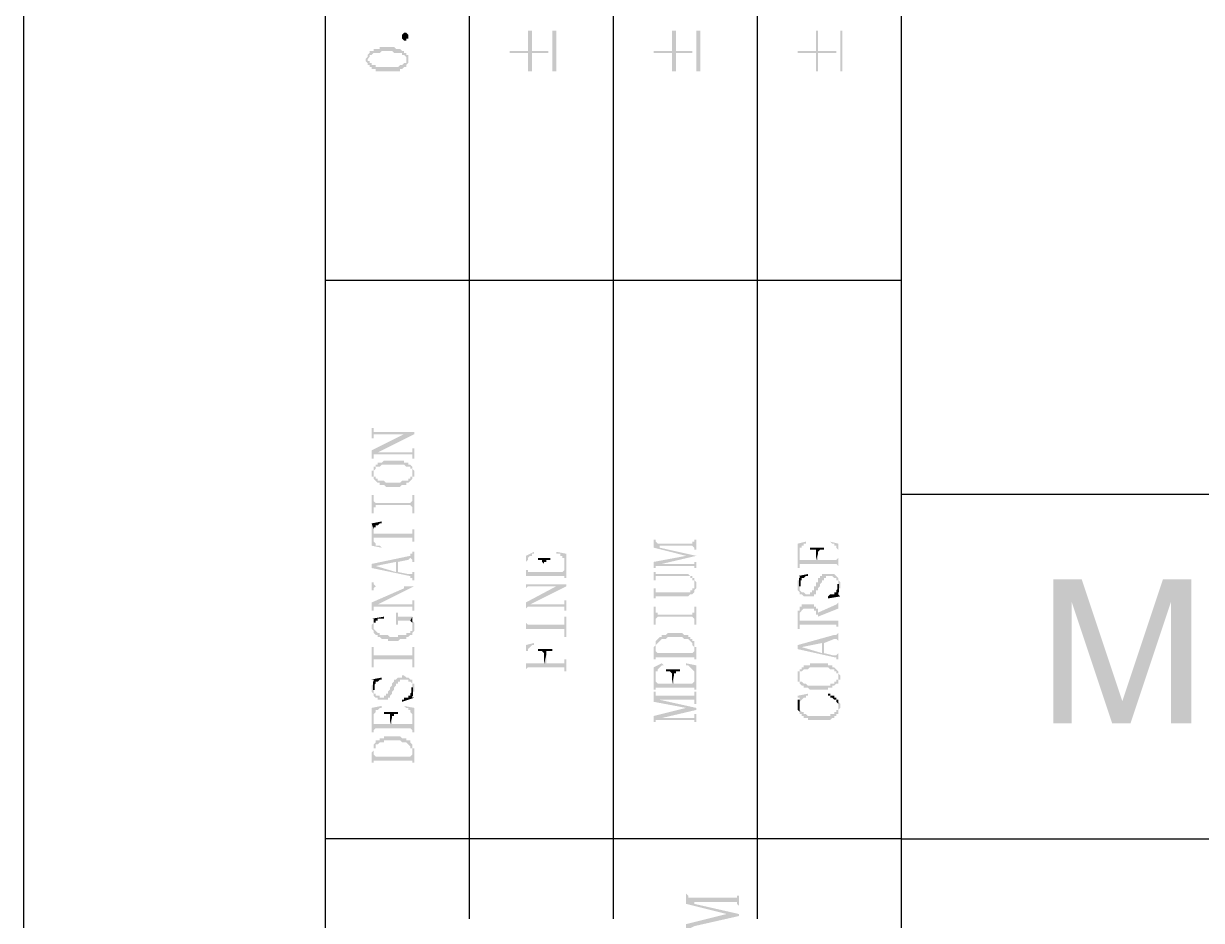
# Model space of a CAD drawing. Header units: inches. Extents: x 3613 to 8393, y -2205 to -794.
# Drawn here: x 7484.47 to 7510.67, y -1160.09 to -1140.13 of the extents above; entities that cross this region are included whole.
import ezdxf

# ---------------------------------------------------------------- set-up
doc = ezdxf.new("R2010")
doc.units = ezdxf.units.IN
doc.header["$MEASUREMENT"] = 0

msp = doc.modelspace()

# ---------------------------------------------------------------- hatches: boundary and pattern name
at = {"transparency": 33554559}
for points in [[(7493.026, -1140.423), (7493.026, -1140.468), (7492.981, -1140.468), (7492.981, -1140.513), (7492.935, -1140.513), (7492.89, -1140.468), (7492.89, -1140.423), (7492.89, -1140.378), (7492.89, -1140.378), (7492.935, -1140.333), (7492.981, -1140.333), (7493.026, -1140.378), (7493.026, -1140.423)], [(7495.282, -1140.739), (7495.282, -1140.784), (7495.688, -1140.784), (7495.688, -1141.19), (7495.779, -1141.19), (7495.779, -1140.784), (7496.14, -1140.784), (7496.14, -1140.739), (7495.779, -1140.739), (7495.779, -1140.288), (7495.688, -1140.288), (7495.688, -1140.739)], [(7496.32, -1141.19), (7496.32, -1140.288), (7496.23, -1140.288), (7496.23, -1141.19)], [(7498.487, -1140.739), (7498.487, -1140.784), (7498.893, -1140.784), (7498.893, -1141.19), (7498.983, -1141.19), (7498.983, -1140.784), (7499.344, -1140.784), (7499.344, -1140.739), (7498.983, -1140.739), (7498.983, -1140.288), (7498.893, -1140.288), (7498.893, -1140.739)], [(7499.525, -1141.19), (7499.525, -1140.288), (7499.434, -1140.288), (7499.434, -1141.19)], [(7501.691, -1140.739), (7501.691, -1140.784), (7502.097, -1140.784), (7502.097, -1141.19), (7502.142, -1141.19), (7502.142, -1140.784), (7502.549, -1140.784), (7502.549, -1140.739), (7502.142, -1140.739), (7502.142, -1140.288), (7502.097, -1140.288), (7502.097, -1140.739)], [(7502.684, -1141.19), (7502.684, -1140.288), (7502.639, -1140.288), (7502.639, -1141.19)], [(7492.078, -1140.92), (7492.078, -1140.965), (7492.123, -1141.01), (7492.123, -1141.055), (7492.123, -1140.92), (7492.123, -1140.92), (7492.168, -1140.874), (7492.168, -1140.829), (7492.213, -1140.829), (7492.258, -1140.784), (7492.394, -1140.784), (7492.439, -1140.739), (7492.665, -1140.739), (7492.71, -1140.784), (7492.89, -1140.784), (7492.89, -1140.829), (7492.935, -1140.829), (7492.981, -1140.874), (7492.981, -1140.92), (7492.981, -1140.784), (7492.935, -1140.784), (7492.935, -1140.739), (7492.89, -1140.739), (7492.845, -1140.694), (7492.755, -1140.694), (7492.71, -1140.649), (7492.394, -1140.649), (7492.394, -1140.694), (7492.258, -1140.694), (7492.258, -1140.739), (7492.168, -1140.739), (7492.168, -1140.784), (7492.168, -1140.784), (7492.123, -1140.829), (7492.123, -1140.874), (7492.123, -1140.874)], [(7492.123, -1141.055), (7492.168, -1141.055), (7492.168, -1141.1), (7492.213, -1141.1), (7492.213, -1141.145), (7492.304, -1141.145), (7492.304, -1141.19), (7492.845, -1141.19), (7492.845, -1141.145), (7492.89, -1141.145), (7492.935, -1141.1), (7492.981, -1141.1), (7492.981, -1141.055), (7492.981, -1141.055), (7493.026, -1141.01), (7493.026, -1140.965), (7493.026, -1140.92), (7493.026, -1140.874), (7493.026, -1140.829), (7492.981, -1140.829), (7492.981, -1140.965), (7492.981, -1141.01), (7492.935, -1141.01), (7492.89, -1141.055), (7492.845, -1141.055), (7492.8, -1141.1), (7492.304, -1141.1), (7492.304, -1141.055), (7492.213, -1141.055), (7492.213, -1141.01), (7492.168, -1141.01), (7492.168, -1140.965), (7492.123, -1140.965), (7492.123, -1140.92)], [(7492.213, -1149.134), (7492.213, -1149.359), (7492.258, -1149.359), (7492.258, -1149.269), (7493.161, -1149.269), (7493.161, -1149.224), (7492.258, -1149.224), (7492.258, -1149.134)], [(7492.213, -1149.63), (7492.213, -1149.811), (7492.258, -1149.811), (7492.258, -1149.72), (7492.304, -1149.72), (7492.349, -1149.675), (7493.161, -1149.269), (7492.935, -1149.269)], [(7492.304, -1149.72), (7493.116, -1149.72), (7493.116, -1149.811), (7493.161, -1149.811), (7493.161, -1149.585), (7493.116, -1149.585), (7493.116, -1149.63), (7493.116, -1149.675), (7492.349, -1149.675)], [(7492.213, -1150.127), (7492.213, -1150.172), (7492.213, -1150.217), (7492.258, -1150.217), (7492.258, -1150.262), (7492.258, -1150.262), (7492.304, -1150.307), (7492.304, -1150.307), (7492.349, -1150.352), (7492.394, -1150.352), (7492.394, -1150.397), (7492.484, -1150.397), (7492.529, -1150.442), (7492.845, -1150.442), (7492.89, -1150.397), (7492.981, -1150.397), (7492.981, -1150.352), (7493.026, -1150.352), (7493.071, -1150.307), (7493.071, -1150.307), (7493.116, -1150.262), (7493.116, -1150.217), (7493.161, -1150.217), (7493.161, -1150.172), (7493.161, -1150.127), (7493.161, -1150.081), (7493.161, -1150.081), (7493.116, -1150.036), (7493.116, -1150.127), (7493.116, -1150.172), (7493.116, -1150.217), (7493.071, -1150.217), (7493.071, -1150.262), (7493.026, -1150.262), (7493.026, -1150.307), (7492.89, -1150.307), (7492.845, -1150.352), (7492.529, -1150.352), (7492.484, -1150.307), (7492.349, -1150.307), (7492.349, -1150.262), (7492.304, -1150.262), (7492.304, -1150.217), (7492.258, -1150.217), (7492.258, -1150.172), (7492.258, -1150.036), (7492.258, -1150.081), (7492.213, -1150.081)], [(7492.258, -1150.036), (7492.258, -1150.127), (7492.258, -1150.081), (7492.258, -1150.081), (7492.304, -1150.036), (7492.304, -1149.991), (7492.394, -1149.991), (7492.439, -1149.946), (7492.935, -1149.946), (7492.981, -1149.991), (7493.071, -1149.991), (7493.071, -1150.036), (7493.116, -1150.036), (7493.116, -1150.081), (7493.116, -1150.127), (7493.116, -1149.991), (7493.116, -1149.991), (7493.071, -1149.946), (7493.026, -1149.946), (7493.026, -1149.901), (7492.935, -1149.901), (7492.935, -1149.856), (7492.484, -1149.856), (7492.439, -1149.901), (7492.349, -1149.901), (7492.349, -1149.946), (7492.304, -1149.946), (7492.304, -1149.991), (7492.258, -1149.991)], [(7492.213, -1150.623), (7492.213, -1151.029), (7492.258, -1151.029), (7492.258, -1150.894), (7492.304, -1150.894), (7492.304, -1150.849), (7493.071, -1150.849), (7493.116, -1150.894), (7493.116, -1151.029), (7493.161, -1151.029), (7493.161, -1150.623), (7493.116, -1150.623), (7493.116, -1150.758), (7493.116, -1150.758), (7493.071, -1150.803), (7492.304, -1150.803), (7492.258, -1150.758), (7492.258, -1150.623)], [(7492.213, -1151.255), (7492.258, -1151.39), (7492.258, -1151.345), (7492.304, -1151.345), (7492.304, -1151.3), (7492.349, -1151.3), (7492.394, -1151.255), (7492.439, -1151.255), (7492.439, -1151.21)], [(7492.213, -1151.255), (7492.213, -1151.751), (7492.439, -1151.796), (7492.439, -1151.796), (7492.394, -1151.751), (7492.304, -1151.751), (7492.304, -1151.706), (7492.304, -1151.706), (7492.258, -1151.661), (7492.258, -1151.39)], [(7492.258, -1151.39), (7492.258, -1151.616), (7492.258, -1151.571), (7493.116, -1151.571), (7493.116, -1151.661), (7493.161, -1151.661), (7493.161, -1151.39), (7493.116, -1151.39), (7493.116, -1151.435), (7493.116, -1151.48), (7492.258, -1151.48), (7492.258, -1151.435)], [(7498.487, -1151.616), (7498.487, -1151.796), (7499.209, -1151.977), (7499.434, -1151.977), (7498.622, -1151.796), (7498.622, -1151.751), (7498.577, -1151.706), (7498.577, -1151.706), (7498.532, -1151.661), (7498.532, -1151.616), (7498.532, -1151.616)], [(7498.577, -1151.706), (7498.622, -1151.751), (7499.344, -1151.751), (7499.389, -1151.796), (7499.389, -1151.842), (7499.434, -1151.842), (7499.434, -1151.616), (7499.389, -1151.616), (7499.389, -1151.661), (7499.344, -1151.661), (7499.344, -1151.706)], [(7492.213, -1152.157), (7492.213, -1152.248), (7492.304, -1152.203), (7492.755, -1152.112), (7492.755, -1152.338), (7492.8, -1152.112), (7493.026, -1152.067), (7493.026, -1152.067), (7493.071, -1152.022), (7493.116, -1152.067), (7493.116, -1152.112), (7493.161, -1152.112), (7493.161, -1151.887), (7493.116, -1151.887), (7493.116, -1151.932), (7493.071, -1151.932), (7493.071, -1151.977)], [(7495.643, -1151.977), (7495.643, -1152.473), (7495.643, -1152.112), (7495.643, -1152.112), (7495.688, -1152.067), (7495.688, -1152.022), (7495.688, -1152.022), (7495.734, -1151.977), (7495.779, -1151.977), (7495.779, -1151.932), (7495.824, -1151.932), (7495.824, -1151.887)], [(7496.32, -1151.932), (7496.411, -1151.932), (7496.411, -1151.977), (7496.456, -1151.977), (7496.456, -1152.022), (7496.501, -1152.022), (7496.501, -1152.067), (7496.501, -1152.473), (7496.546, -1152.473), (7496.546, -1151.932), (7496.32, -1151.887)], [(7501.691, -1151.706), (7501.691, -1152.248), (7501.736, -1152.248), (7501.736, -1151.887), (7501.736, -1151.842), (7501.736, -1151.796), (7501.781, -1151.796), (7501.781, -1151.751), (7501.826, -1151.751), (7501.826, -1151.706), (7501.872, -1151.706), (7501.872, -1151.661)], [(7501.736, -1152.203), (7501.736, -1152.157), (7502.549, -1152.157), (7502.594, -1152.203), (7502.594, -1152.022), (7502.594, -1152.022), (7502.549, -1152.067), (7502.142, -1152.067), (7502.142, -1151.932), (7502.097, -1152.067), (7501.736, -1152.067), (7501.736, -1151.887)], [(7501.962, -1151.796), (7501.962, -1151.842), (7502.097, -1151.842), (7502.097, -1151.887), (7502.097, -1152.067), (7502.142, -1151.932), (7502.142, -1151.887), (7502.142, -1151.887), (7502.187, -1151.842), (7502.278, -1151.842), (7502.278, -1151.796)], [(7502.413, -1151.661), (7502.413, -1151.661), (7502.458, -1151.706), (7502.503, -1151.706), (7502.503, -1151.751), (7502.549, -1151.751), (7502.549, -1151.796), (7502.549, -1151.796), (7502.594, -1151.842), (7502.594, -1151.887), (7502.594, -1152.248), (7502.594, -1151.706)], [(7492.213, -1152.248), (7493.071, -1152.428), (7493.071, -1152.473), (7493.116, -1152.473), (7493.116, -1152.519), (7493.161, -1152.519), (7493.161, -1152.338), (7493.116, -1152.338), (7493.116, -1152.383), (7493.026, -1152.383), (7492.8, -1152.338), (7492.8, -1152.112), (7492.755, -1152.338), (7492.304, -1152.203), (7492.304, -1152.203)], [(7495.643, -1152.473), (7495.643, -1152.428), (7496.501, -1152.428), (7496.501, -1152.293), (7496.501, -1152.293), (7496.456, -1152.338), (7496.05, -1152.338), (7496.05, -1152.157), (7496.05, -1152.338), (7495.688, -1152.338), (7495.688, -1152.293), (7495.643, -1152.293), (7495.643, -1152.112)], [(7495.914, -1152.022), (7495.914, -1152.067), (7496.004, -1152.067), (7496.004, -1152.112), (7496.004, -1152.112), (7496.05, -1152.157), (7496.05, -1152.338), (7496.05, -1152.157), (7496.05, -1152.112), (7496.095, -1152.112), (7496.095, -1152.067), (7496.185, -1152.067), (7496.185, -1152.022)], [(7498.487, -1152.112), (7498.487, -1152.248), (7498.532, -1152.248), (7498.532, -1152.203), (7498.577, -1152.203), (7498.667, -1152.157), (7499.434, -1151.977), (7499.209, -1151.977)], [(7498.577, -1152.203), (7499.389, -1152.203), (7499.389, -1152.248), (7499.434, -1152.248), (7499.434, -1152.112), (7499.389, -1152.112), (7499.389, -1152.157), (7498.667, -1152.157)], [(7498.487, -1152.338), (7498.487, -1152.519), (7498.532, -1152.519), (7498.532, -1152.473), (7498.532, -1152.428), (7499.299, -1152.428), (7499.299, -1152.473), (7499.344, -1152.473), (7499.344, -1152.519), (7499.389, -1152.519), (7499.389, -1152.609), (7499.389, -1152.473), (7499.344, -1152.473), (7499.344, -1152.428), (7499.299, -1152.428), (7499.254, -1152.383), (7498.532, -1152.383), (7498.532, -1152.338), (7498.532, -1152.338)], [(7501.691, -1152.654), (7501.691, -1152.744), (7501.691, -1152.744), (7501.736, -1152.789), (7501.736, -1152.834), (7501.781, -1152.834), (7501.826, -1152.88), (7502.052, -1152.88), (7502.052, -1152.834), (7502.097, -1152.834), (7502.097, -1152.789), (7502.097, -1152.744), (7502.142, -1152.744), (7502.142, -1152.699), (7502.142, -1152.699), (7502.187, -1152.654), (7502.187, -1152.609), (7502.187, -1152.609), (7502.233, -1152.564), (7502.233, -1152.519), (7502.278, -1152.519), (7502.278, -1152.473), (7502.323, -1152.473), (7502.323, -1152.428), (7502.458, -1152.428), (7502.503, -1152.473), (7502.549, -1152.473), (7502.549, -1152.519), (7502.594, -1152.519), (7502.594, -1152.609), (7502.594, -1152.744), (7502.594, -1152.699), (7502.639, -1152.699), (7502.639, -1152.609), (7502.639, -1152.564), (7502.594, -1152.519), (7502.594, -1152.473), (7502.594, -1152.473), (7502.549, -1152.428), (7502.549, -1152.428), (7502.503, -1152.383), (7502.233, -1152.383), (7502.233, -1152.428), (7502.187, -1152.428), (7502.187, -1152.473), (7502.142, -1152.473), (7502.142, -1152.564), (7502.097, -1152.564), (7502.097, -1152.654), (7502.052, -1152.654), (7502.052, -1152.744), (7502.007, -1152.744), (7502.007, -1152.789), (7501.962, -1152.789), (7501.962, -1152.834), (7501.872, -1152.834), (7501.826, -1152.789), (7501.781, -1152.789), (7501.736, -1152.744), (7501.736, -1152.699), (7501.736, -1152.519), (7501.691, -1152.519), (7501.691, -1152.564), (7501.691, -1152.609)], [(7501.691, -1152.428), (7501.736, -1152.428), (7501.736, -1152.609), (7501.736, -1152.519), (7501.781, -1152.519), (7501.781, -1152.473), (7501.826, -1152.473), (7501.872, -1152.428), (7501.917, -1152.428), (7501.917, -1152.383)], [(7492.213, -1152.564), (7492.213, -1152.744), (7492.258, -1152.744), (7492.258, -1152.699), (7492.258, -1152.699), (7492.304, -1152.654), (7492.935, -1152.654), (7492.935, -1152.699), (7493.161, -1152.654), (7492.304, -1152.654), (7492.258, -1152.609), (7492.258, -1152.564)], [(7492.213, -1153.015), (7492.213, -1153.195), (7492.258, -1153.195), (7492.258, -1153.15), (7492.258, -1153.105), (7492.304, -1153.105), (7492.349, -1153.06), (7493.161, -1152.654), (7492.935, -1152.699)], [(7495.643, -1152.519), (7495.643, -1152.744), (7495.643, -1152.699), (7495.643, -1152.699), (7495.688, -1152.654), (7496.546, -1152.654), (7496.546, -1152.609), (7495.643, -1152.609)], [(7495.643, -1153.015), (7495.643, -1153.195), (7495.643, -1153.15), (7495.643, -1153.15), (7495.688, -1153.105), (7495.688, -1153.105), (7495.734, -1153.06), (7496.546, -1152.654), (7496.32, -1152.654)], [(7498.487, -1152.699), (7498.487, -1152.925), (7498.532, -1152.925), (7498.532, -1152.88), (7499.254, -1152.88), (7499.299, -1152.834), (7499.344, -1152.834), (7499.389, -1152.789), (7499.389, -1152.744), (7499.389, -1152.744), (7499.434, -1152.699), (7499.434, -1152.609), (7499.434, -1152.564), (7499.434, -1152.564), (7499.389, -1152.519), (7499.389, -1152.654), (7499.389, -1152.699), (7499.344, -1152.699), (7499.344, -1152.744), (7499.299, -1152.744), (7499.299, -1152.789), (7498.532, -1152.789), (7498.532, -1152.744), (7498.532, -1152.699)], [(7502.368, -1152.88), (7502.368, -1152.925), (7502.639, -1152.88), (7502.594, -1152.834), (7502.594, -1152.654), (7502.594, -1152.699), (7502.549, -1152.744), (7502.549, -1152.789), (7502.503, -1152.789), (7502.503, -1152.834), (7502.413, -1152.834)], [(7508.01, -1152.502), (7507.378, -1152.502), (7507.378, -1155.706), (7507.784, -1155.706), (7507.784, -1152.998)], [(7508.01, -1152.502), (7507.784, -1152.998), (7508.687, -1155.706), (7508.912, -1155.21)], [(7510.447, -1152.502), (7509.815, -1152.502), (7508.912, -1155.21), (7508.687, -1155.706), (7509.093, -1155.706), (7509.995, -1152.998), (7509.995, -1152.998)], [(7510.447, -1152.502), (7509.995, -1152.998), (7509.995, -1155.706), (7510.447, -1155.706)], [(7492.304, -1153.105), (7493.116, -1153.105), (7493.116, -1153.15), (7493.116, -1153.195), (7493.161, -1153.195), (7493.161, -1152.97), (7493.116, -1152.97), (7493.116, -1153.06), (7492.349, -1153.06)], [(7495.688, -1153.105), (7496.501, -1153.105), (7496.501, -1153.195), (7496.546, -1153.195), (7496.546, -1152.97), (7496.501, -1152.97), (7496.501, -1153.015), (7496.501, -1153.06), (7495.734, -1153.06)], [(7498.487, -1153.105), (7498.487, -1153.511), (7498.532, -1153.511), (7498.532, -1153.376), (7498.532, -1153.376), (7498.577, -1153.331), (7499.344, -1153.331), (7499.389, -1153.376), (7499.389, -1153.511), (7499.434, -1153.511), (7499.434, -1153.105), (7499.389, -1153.105), (7499.389, -1153.241), (7499.344, -1153.241), (7499.344, -1153.286), (7498.577, -1153.286), (7498.577, -1153.241), (7498.532, -1153.241), (7498.532, -1153.105)], [(7501.691, -1153.286), (7501.691, -1153.602), (7501.736, -1153.602), (7501.736, -1153.286), (7501.736, -1153.241), (7501.736, -1153.241), (7501.781, -1153.195), (7501.781, -1153.195), (7501.826, -1153.15), (7502.052, -1153.15), (7502.052, -1153.195), (7502.097, -1153.195), (7502.097, -1153.241), (7502.097, -1153.286), (7502.142, -1153.286), (7502.142, -1153.421), (7502.142, -1153.15), (7502.097, -1153.15), (7502.097, -1153.105), (7502.052, -1153.105), (7502.052, -1153.06), (7501.781, -1153.06), (7501.781, -1153.105), (7501.736, -1153.105), (7501.736, -1153.15), (7501.736, -1153.195), (7501.691, -1153.195)], [(7501.736, -1153.557), (7501.736, -1153.511), (7502.549, -1153.511), (7502.549, -1153.557), (7502.594, -1153.557), (7502.594, -1153.602), (7502.594, -1153.376), (7502.594, -1153.421), (7502.142, -1153.421), (7502.142, -1153.241), (7502.142, -1153.15), (7502.142, -1153.421), (7501.736, -1153.421), (7501.736, -1153.331)], [(7502.142, -1153.241), (7502.142, -1153.331), (7502.594, -1153.15), (7502.594, -1152.97), (7502.594, -1153.015), (7502.594, -1153.015), (7502.549, -1153.06), (7502.549, -1153.06)], [(7492.213, -1153.376), (7492.258, -1153.376), (7492.258, -1153.557), (7492.258, -1153.511), (7492.258, -1153.466), (7492.304, -1153.466), (7492.304, -1153.421), (7492.349, -1153.421), (7492.349, -1153.376), (7492.484, -1153.376), (7492.484, -1153.331)], [(7492.213, -1153.557), (7492.213, -1153.602), (7492.213, -1153.602), (7492.258, -1153.647), (7492.258, -1153.692), (7492.258, -1153.692), (7492.304, -1153.737), (7492.349, -1153.737), (7492.349, -1153.782), (7492.394, -1153.782), (7492.439, -1153.827), (7492.574, -1153.827), (7492.574, -1153.872), (7492.8, -1153.872), (7492.845, -1153.827), (7492.981, -1153.827), (7492.981, -1153.782), (7493.026, -1153.782), (7493.071, -1153.737), (7493.116, -1153.737), (7493.116, -1153.692), (7493.116, -1153.692), (7493.161, -1153.647), (7493.161, -1153.602), (7493.161, -1153.511), (7493.161, -1153.466), (7493.161, -1153.466), (7493.116, -1153.421), (7493.116, -1153.557), (7493.116, -1153.602), (7493.116, -1153.647), (7493.071, -1153.647), (7493.071, -1153.692), (7492.981, -1153.692), (7492.981, -1153.737), (7492.8, -1153.737), (7492.8, -1153.782), (7492.619, -1153.782), (7492.574, -1153.737), (7492.394, -1153.737), (7492.394, -1153.692), (7492.349, -1153.692), (7492.304, -1153.647), (7492.304, -1153.647), (7492.258, -1153.602), (7492.258, -1153.557), (7492.258, -1153.421), (7492.258, -1153.466), (7492.213, -1153.511), (7492.213, -1153.511)], [(7492.755, -1153.241), (7492.755, -1153.511), (7492.8, -1153.511), (7492.8, -1153.466), (7492.8, -1153.421), (7493.071, -1153.421), (7493.116, -1153.331), (7492.8, -1153.331), (7492.8, -1153.286), (7492.8, -1153.241)], [(7493.071, -1153.421), (7493.116, -1153.466), (7493.116, -1153.511), (7493.116, -1153.557), (7493.116, -1153.421), (7493.116, -1153.331)], [(7495.643, -1153.331), (7495.643, -1153.782), (7495.643, -1153.602), (7496.501, -1153.602), (7496.501, -1153.782), (7496.546, -1153.782), (7496.546, -1153.331), (7496.501, -1153.331), (7496.501, -1153.466), (7496.501, -1153.511), (7495.688, -1153.511), (7495.643, -1153.466)], [(7498.487, -1154.053), (7498.487, -1154.279), (7498.532, -1154.279), (7498.532, -1154.053), (7498.532, -1154.008), (7498.532, -1153.963), (7498.577, -1153.918), (7498.577, -1153.918), (7498.622, -1153.872), (7498.622, -1153.872), (7498.667, -1153.827), (7498.757, -1153.827), (7498.803, -1153.782), (7499.118, -1153.782), (7499.164, -1153.827), (7499.254, -1153.827), (7499.299, -1153.872), (7499.299, -1153.872), (7499.344, -1153.918), (7499.344, -1153.963), (7499.344, -1153.963), (7499.389, -1154.008), (7499.389, -1154.053), (7499.389, -1154.279), (7499.434, -1154.279), (7499.434, -1154.053), (7499.434, -1154.008), (7499.389, -1154.008), (7499.389, -1153.918), (7499.389, -1153.872), (7499.344, -1153.872), (7499.344, -1153.827), (7499.299, -1153.827), (7499.299, -1153.782), (7499.254, -1153.782), (7499.254, -1153.737), (7499.164, -1153.737), (7499.118, -1153.692), (7498.803, -1153.692), (7498.757, -1153.737), (7498.667, -1153.737), (7498.667, -1153.782), (7498.622, -1153.782), (7498.577, -1153.827), (7498.577, -1153.827), (7498.532, -1153.872), (7498.532, -1153.963), (7498.532, -1153.963), (7498.487, -1154.008), (7498.487, -1154.008)], [(7501.691, -1153.963), (7501.691, -1154.053), (7501.781, -1154.008), (7502.233, -1153.918), (7502.233, -1154.143), (7502.278, -1153.918), (7502.503, -1153.827), (7502.549, -1153.827), (7502.594, -1153.872), (7502.594, -1153.918), (7502.594, -1153.692), (7502.594, -1153.692), (7502.549, -1153.737), (7502.503, -1153.737)], [(7492.213, -1154.008), (7492.213, -1154.459), (7492.258, -1154.459), (7492.258, -1154.324), (7492.258, -1154.279), (7493.116, -1154.279), (7493.116, -1154.459), (7493.161, -1154.459), (7493.161, -1154.008), (7493.116, -1154.008), (7493.116, -1154.143), (7493.116, -1154.188), (7492.258, -1154.188), (7492.258, -1154.008)], [(7495.643, -1153.963), (7495.643, -1154.549), (7495.643, -1154.188), (7495.643, -1154.098), (7495.688, -1154.098), (7495.688, -1154.053), (7495.688, -1154.053), (7495.734, -1154.008), (7495.734, -1154.008), (7495.779, -1153.963), (7495.824, -1153.963), (7495.824, -1153.918)], [(7501.691, -1154.053), (7502.503, -1154.234), (7502.549, -1154.234), (7502.549, -1154.279), (7502.594, -1154.279), (7502.594, -1154.324), (7502.594, -1154.143), (7502.594, -1154.143), (7502.549, -1154.188), (7502.458, -1154.188), (7502.278, -1154.143), (7502.278, -1153.918), (7502.233, -1154.143), (7501.781, -1154.008), (7501.781, -1154.008)], [(7495.643, -1154.504), (7495.643, -1154.504), (7495.688, -1154.459), (7496.501, -1154.459), (7496.501, -1154.549), (7496.546, -1154.549), (7496.546, -1154.279), (7496.501, -1154.279), (7496.501, -1154.324), (7496.501, -1154.369), (7496.095, -1154.369), (7496.095, -1154.188), (7496.05, -1154.369), (7495.643, -1154.369), (7495.643, -1154.188)], [(7495.914, -1154.053), (7495.914, -1154.098), (7496.004, -1154.098), (7496.05, -1154.143), (7496.05, -1154.369), (7496.095, -1154.188), (7496.095, -1154.143), (7496.095, -1154.098), (7496.23, -1154.098), (7496.23, -1154.053)], [(7498.532, -1154.279), (7498.532, -1154.234), (7499.389, -1154.234), (7499.389, -1154.279), (7499.389, -1154.053), (7499.389, -1154.098), (7499.389, -1154.098), (7499.344, -1154.143), (7498.577, -1154.143), (7498.532, -1154.098), (7498.532, -1154.053)], [(7498.487, -1154.459), (7498.487, -1154.956), (7498.532, -1154.956), (7498.532, -1154.595), (7498.532, -1154.549), (7498.577, -1154.549), (7498.577, -1154.504), (7498.577, -1154.504), (7498.622, -1154.459), (7498.622, -1154.459), (7498.667, -1154.414), (7498.712, -1154.414), (7498.667, -1154.369)], [(7498.757, -1154.504), (7498.757, -1154.549), (7498.848, -1154.549), (7498.893, -1154.595), (7498.893, -1154.64), (7498.893, -1154.82), (7498.938, -1154.64), (7498.938, -1154.595), (7498.983, -1154.595), (7498.983, -1154.549), (7499.073, -1154.549), (7499.073, -1154.504)], [(7499.209, -1154.414), (7499.254, -1154.414), (7499.299, -1154.459), (7499.299, -1154.459), (7499.344, -1154.504), (7499.344, -1154.504), (7499.389, -1154.549), (7499.389, -1154.956), (7499.434, -1154.956), (7499.434, -1154.414), (7499.209, -1154.369)], [(7501.736, -1154.549), (7501.736, -1154.685), (7501.736, -1154.595), (7501.736, -1154.549), (7501.781, -1154.549), (7501.826, -1154.504), (7501.917, -1154.504), (7501.962, -1154.459), (7502.368, -1154.459), (7502.413, -1154.504), (7502.503, -1154.504), (7502.503, -1154.549), (7502.549, -1154.549), (7502.549, -1154.595), (7502.594, -1154.595), (7502.594, -1154.64), (7502.594, -1154.685), (7502.594, -1154.549), (7502.594, -1154.549), (7502.549, -1154.504), (7502.549, -1154.504), (7502.503, -1154.459), (7502.458, -1154.459), (7502.458, -1154.414), (7502.368, -1154.414), (7502.368, -1154.369), (7501.962, -1154.369), (7501.962, -1154.414), (7501.826, -1154.414), (7501.826, -1154.459), (7501.781, -1154.459), (7501.781, -1154.504), (7501.736, -1154.504)], [(7492.213, -1154.956), (7492.213, -1155.001), (7492.213, -1155.001), (7492.258, -1155.046), (7492.258, -1155.091), (7492.258, -1155.091), (7492.304, -1155.136), (7492.349, -1155.136), (7492.349, -1155.181), (7492.574, -1155.181), (7492.574, -1155.136), (7492.619, -1155.136), (7492.619, -1155.091), (7492.619, -1155.091), (7492.665, -1155.046), (7492.665, -1155.001), (7492.71, -1154.956), (7492.71, -1154.911), (7492.755, -1154.865), (7492.755, -1154.82), (7492.8, -1154.82), (7492.8, -1154.775), (7492.845, -1154.775), (7492.845, -1154.73), (7493.026, -1154.73), (7493.026, -1154.775), (7493.071, -1154.775), (7493.116, -1154.82), (7493.116, -1154.865), (7493.116, -1155.046), (7493.116, -1155.001), (7493.161, -1155.001), (7493.161, -1154.956), (7493.161, -1154.911), (7493.161, -1154.865), (7493.161, -1154.82), (7493.116, -1154.82), (7493.116, -1154.775), (7493.116, -1154.73), (7493.071, -1154.73), (7493.026, -1154.685), (7492.981, -1154.685), (7492.935, -1154.64), (7492.89, -1154.64), (7492.89, -1154.685), (7492.8, -1154.685), (7492.755, -1154.73), (7492.71, -1154.73), (7492.71, -1154.775), (7492.71, -1154.775), (7492.665, -1154.82), (7492.665, -1154.865), (7492.619, -1154.911), (7492.619, -1154.956), (7492.574, -1155.001), (7492.574, -1155.046), (7492.529, -1155.046), (7492.529, -1155.091), (7492.484, -1155.091), (7492.484, -1155.136), (7492.394, -1155.136), (7492.394, -1155.091), (7492.304, -1155.091), (7492.304, -1155.046), (7492.258, -1155.046), (7492.258, -1154.956), (7492.258, -1154.82), (7492.258, -1154.82), (7492.213, -1154.865), (7492.213, -1154.911)], [(7492.213, -1154.73), (7492.258, -1154.73), (7492.258, -1154.865), (7492.258, -1154.865), (7492.304, -1154.82), (7492.304, -1154.775), (7492.349, -1154.775), (7492.394, -1154.73), (7492.439, -1154.73), (7492.439, -1154.685)], [(7498.532, -1154.956), (7498.532, -1154.911), (7499.389, -1154.911), (7499.389, -1154.956), (7499.389, -1154.775), (7499.389, -1154.775), (7499.344, -1154.82), (7498.938, -1154.82), (7498.938, -1154.64), (7498.893, -1154.82), (7498.577, -1154.82), (7498.532, -1154.775), (7498.532, -1154.595)], [(7501.691, -1154.685), (7501.691, -1154.73), (7501.691, -1154.775), (7501.736, -1154.775), (7501.736, -1154.82), (7501.736, -1154.82), (7501.781, -1154.865), (7501.826, -1154.865), (7501.826, -1154.911), (7501.917, -1154.911), (7501.962, -1154.956), (7502.368, -1154.956), (7502.368, -1154.911), (7502.458, -1154.911), (7502.458, -1154.865), (7502.503, -1154.865), (7502.549, -1154.82), (7502.594, -1154.82), (7502.594, -1154.775), (7502.594, -1154.73), (7502.639, -1154.73), (7502.639, -1154.685), (7502.639, -1154.64), (7502.639, -1154.64), (7502.594, -1154.595), (7502.594, -1154.549), (7502.594, -1154.685), (7502.594, -1154.73), (7502.549, -1154.73), (7502.549, -1154.775), (7502.503, -1154.775), (7502.503, -1154.82), (7502.413, -1154.82), (7502.413, -1154.865), (7501.917, -1154.865), (7501.872, -1154.82), (7501.826, -1154.82), (7501.781, -1154.775), (7501.736, -1154.775), (7501.736, -1154.73), (7501.736, -1154.685), (7501.736, -1154.549), (7501.691, -1154.549), (7501.691, -1154.595), (7501.691, -1154.64)], [(7492.89, -1155.181), (7492.89, -1155.226), (7493.161, -1155.136), (7493.116, -1155.136), (7493.116, -1154.956), (7493.116, -1155.001), (7493.116, -1155.001), (7493.071, -1155.046), (7493.071, -1155.091), (7493.026, -1155.091), (7493.026, -1155.136), (7492.935, -1155.136), (7492.935, -1155.181)], [(7498.487, -1155.001), (7498.487, -1155.226), (7499.209, -1155.362), (7499.209, -1155.362), (7499.434, -1155.407), (7499.434, -1155.362), (7498.622, -1155.181), (7498.622, -1155.181), (7498.577, -1155.091), (7498.532, -1155.091), (7498.532, -1155.001)], [(7498.577, -1155.091), (7498.622, -1155.181), (7499.389, -1155.181), (7499.389, -1155.272), (7499.434, -1155.272), (7499.434, -1155.001), (7499.389, -1155.001), (7499.389, -1155.046), (7499.389, -1155.091), (7499.344, -1155.091)], [(7501.691, -1155.091), (7501.691, -1155.136), (7501.736, -1155.136), (7501.736, -1155.452), (7501.736, -1155.317), (7501.736, -1155.226), (7501.736, -1155.226), (7501.781, -1155.181), (7501.781, -1155.181), (7501.826, -1155.136), (7501.872, -1155.136), (7501.872, -1155.091), (7501.917, -1155.091), (7501.917, -1155.046)], [(7502.368, -1155.091), (7502.413, -1155.091), (7502.413, -1155.136), (7502.458, -1155.136), (7502.503, -1155.181), (7502.549, -1155.181), (7502.549, -1155.226), (7502.549, -1155.226), (7502.594, -1155.272), (7502.594, -1155.317), (7502.594, -1155.181), (7502.549, -1155.181), (7502.549, -1155.136), (7502.503, -1155.136), (7502.503, -1155.091), (7502.413, -1155.091), (7502.413, -1155.046), (7502.368, -1155.046)], [(7492.213, -1155.362), (7492.213, -1155.903), (7492.258, -1155.903), (7492.258, -1155.542), (7492.258, -1155.497), (7492.258, -1155.497), (7492.304, -1155.452), (7492.304, -1155.407), (7492.349, -1155.407), (7492.394, -1155.362), (7492.439, -1155.362), (7492.439, -1155.317)], [(7492.935, -1155.317), (7492.935, -1155.317), (7492.981, -1155.362), (7493.026, -1155.362), (7493.026, -1155.407), (7493.071, -1155.407), (7493.071, -1155.452), (7493.116, -1155.497), (7493.116, -1155.542), (7493.116, -1155.903), (7493.161, -1155.903), (7493.161, -1155.362)], [(7501.691, -1155.317), (7501.691, -1155.362), (7501.691, -1155.407), (7501.691, -1155.407), (7501.736, -1155.452), (7501.736, -1155.181), (7501.691, -1155.181), (7501.691, -1155.272), (7501.691, -1155.272)], [(7501.736, -1155.452), (7501.736, -1155.497), (7501.781, -1155.497), (7501.781, -1155.542), (7501.826, -1155.542), (7501.826, -1155.587), (7501.917, -1155.587), (7501.917, -1155.633), (7502.413, -1155.633), (7502.458, -1155.587), (7502.503, -1155.587), (7502.503, -1155.542), (7502.549, -1155.542), (7502.549, -1155.497), (7502.594, -1155.497), (7502.594, -1155.452), (7502.594, -1155.407), (7502.639, -1155.362), (7502.639, -1155.317), (7502.639, -1155.272), (7502.594, -1155.226), (7502.594, -1155.181), (7502.594, -1155.362), (7502.594, -1155.407), (7502.549, -1155.407), (7502.549, -1155.452), (7502.503, -1155.452), (7502.503, -1155.497), (7502.413, -1155.497), (7502.413, -1155.542), (7501.917, -1155.542), (7501.872, -1155.497), (7501.826, -1155.497), (7501.826, -1155.452), (7501.781, -1155.452), (7501.736, -1155.407), (7501.736, -1155.362), (7501.736, -1155.317)], [(7492.258, -1155.858), (7492.258, -1155.858), (7492.304, -1155.813), (7493.071, -1155.813), (7493.116, -1155.858), (7493.116, -1155.678), (7493.116, -1155.723), (7492.665, -1155.723), (7492.665, -1155.587), (7492.619, -1155.723), (7492.258, -1155.723), (7492.258, -1155.542)], [(7492.484, -1155.452), (7492.484, -1155.497), (7492.619, -1155.497), (7492.619, -1155.542), (7492.619, -1155.723), (7492.665, -1155.587), (7492.665, -1155.542), (7492.71, -1155.542), (7492.71, -1155.497), (7492.8, -1155.497), (7492.8, -1155.452)], [(7498.487, -1155.542), (7498.487, -1155.678), (7498.532, -1155.678), (7498.532, -1155.633), (7498.577, -1155.633), (7498.667, -1155.587), (7499.434, -1155.407), (7499.209, -1155.362)], [(7498.577, -1155.633), (7499.389, -1155.633), (7499.389, -1155.678), (7499.434, -1155.678), (7499.434, -1155.497), (7499.389, -1155.497), (7499.389, -1155.542), (7499.389, -1155.587), (7498.667, -1155.587)], [(7492.213, -1156.355), (7492.213, -1156.58), (7492.258, -1156.58), (7492.258, -1156.355), (7492.258, -1156.264), (7492.304, -1156.264), (7492.304, -1156.219), (7492.304, -1156.174), (7492.349, -1156.174), (7492.394, -1156.129), (7492.484, -1156.129), (7492.484, -1156.084), (7492.845, -1156.084), (7492.89, -1156.129), (7492.981, -1156.129), (7493.026, -1156.174), (7493.026, -1156.174), (7493.071, -1156.219), (7493.071, -1156.264), (7493.116, -1156.264), (7493.116, -1156.31), (7493.116, -1156.355), (7493.116, -1156.58), (7493.161, -1156.58), (7493.161, -1156.355), (7493.161, -1156.264), (7493.116, -1156.264), (7493.116, -1156.219), (7493.116, -1156.174), (7493.116, -1156.174), (7493.071, -1156.129), (7493.071, -1156.084), (7492.981, -1156.084), (7492.981, -1156.039), (7492.89, -1156.039), (7492.845, -1155.994), (7492.484, -1155.994), (7492.484, -1156.039), (7492.394, -1156.039), (7492.394, -1156.084), (7492.304, -1156.084), (7492.304, -1156.129), (7492.304, -1156.129), (7492.258, -1156.174), (7492.258, -1156.219), (7492.258, -1156.31), (7492.258, -1156.31)], [(7492.258, -1156.58), (7492.258, -1156.535), (7493.116, -1156.535), (7493.116, -1156.58), (7493.116, -1156.355), (7493.116, -1156.4), (7493.116, -1156.4), (7493.071, -1156.445), (7492.304, -1156.445), (7492.258, -1156.4), (7492.258, -1156.355)], [(7499.209, -1159.497), (7499.209, -1159.723), (7500.111, -1159.949), (7500.111, -1159.949), (7500.382, -1159.994), (7500.382, -1159.949), (7499.389, -1159.723), (7499.389, -1159.678), (7499.299, -1159.588), (7499.254, -1159.588), (7499.254, -1159.542), (7499.254, -1159.542), (7499.209, -1159.497)], [(7499.299, -1159.588), (7499.389, -1159.678), (7500.337, -1159.678), (7500.337, -1159.723), (7500.337, -1159.723), (7500.382, -1159.768), (7500.382, -1159.813), (7500.382, -1159.497), (7500.382, -1159.542), (7500.337, -1159.542), (7500.337, -1159.588), (7500.292, -1159.588)], [(7499.209, -1160.174), (7499.209, -1160.355), (7499.209, -1160.31), (7499.254, -1160.31), (7499.254, -1160.265), (7499.299, -1160.265), (7499.389, -1160.219), (7500.382, -1159.994), (7500.111, -1159.949)]]:
    msp.add_hatch(color=256, dxfattribs=at).paths.add_polyline_path(points)

# ---------------------------------------------------------------- linework, layer by layer
msp.add_line((7491.175, -894.646), (7491.175, -1181.386))
for points in [[(7904.469, -1185.646), (7904.469, -888.646), (7484.469, -888.646), (7484.469, -1185.646)], [(7501.736, -1152.519), (7501.736, -1152.654), (7501.736, -1152.609), (7501.736, -1152.473), (7501.736, -1152.473)], [(7502.594, -1152.654), (7502.594, -1152.789), (7502.594, -1152.609)], [(7492.258, -1154.82), (7492.258, -1154.956), (7492.258, -1154.775), (7492.258, -1154.775)], [(7493.116, -1154.956), (7493.116, -1155.091), (7493.116, -1154.911)]]:
    msp.add_lwpolyline(points, close=True)
for points in [[(7503.993, -894.646), (7503.993, -1181.386)], [(7494.38, -1067.038), (7494.38, -1160.056)], [(7497.584, -1067.038), (7497.584, -1160.056)], [(7500.788, -1067.038), (7500.788, -1160.056)], [(7491.175, -1145.839), (7503.993, -1145.839)], [(7503.993, -1150.606), (7900.431, -1150.606)], [(7503.993, -1158.279), (7491.175, -1158.279)], [(7503.993, -1158.279), (7800.123, -1158.279)]]:
    msp.add_lwpolyline(points)

doc.saveas('drawing.dxf')
